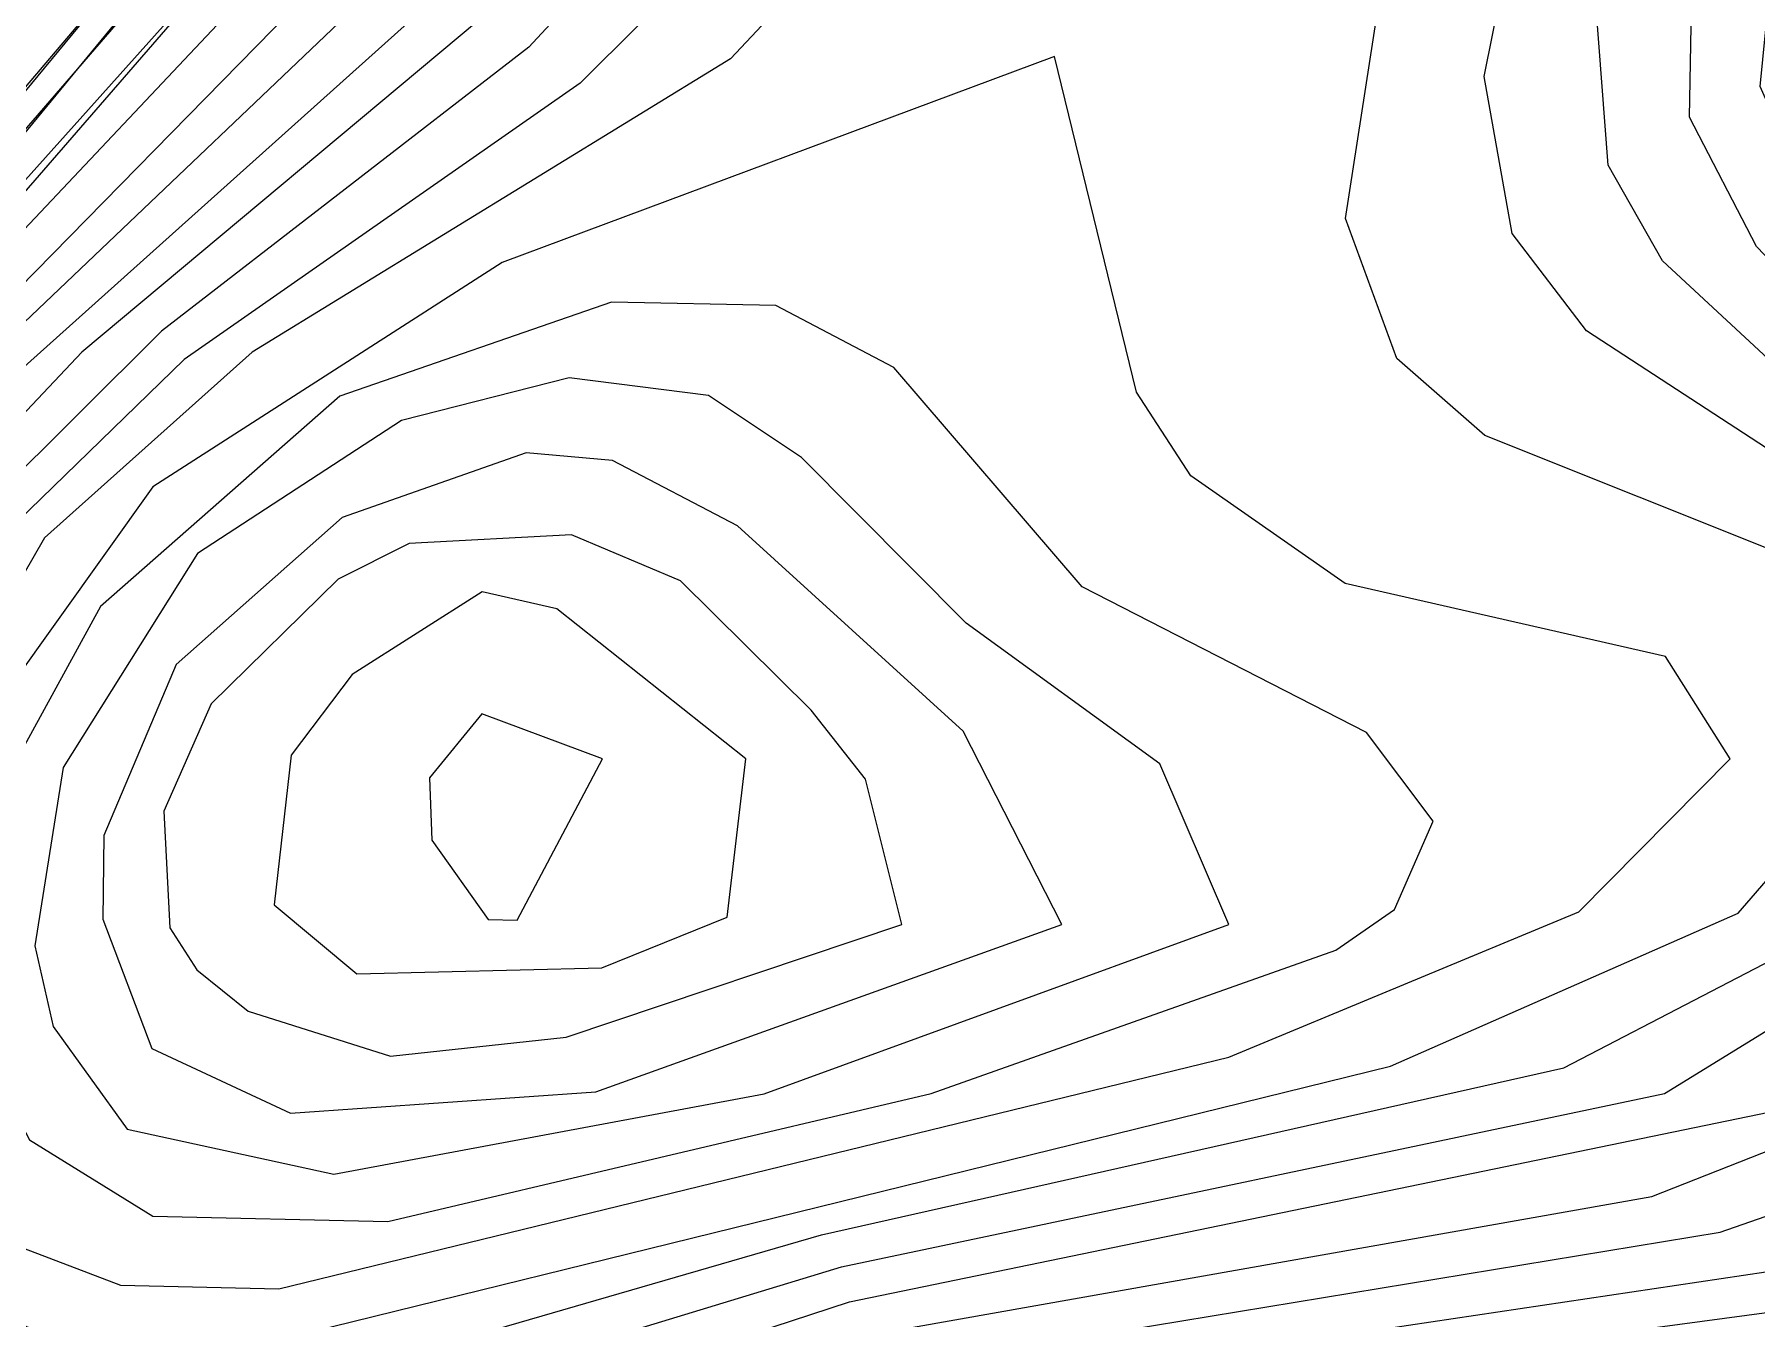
# Model space of a CAD drawing. Extents: x 104.513 to 104.5295, y 28.4567 to 28.4663.
# Drawn here: x 104.515149 to 104.51601, y 28.465207 to 28.465849 of the extents above; entities that cross this region are included whole.
import ezdxf

# ---------------------------------------------------------------- set-up
doc = ezdxf.new("R2010")
doc.units = 0
doc.header["$MEASUREMENT"] = 0
for name, color, linetype in [('Contour_Line_Intermediate', 7, 'Continuous'), ('Contour_Line_Major', 7, 'Continuous'), ('Contour_Line_Minor', 7, 'Continuous'), ('Iso-height_Area', 7, 'Continuous')]:
    doc.layers.add(name, color=color, linetype=linetype)

msp = doc.modelspace()

# ---------------------------------------------------------------- linework, layer by layer
at = {"layer": 'Contour_Line_Intermediate', "color": 0}
for points in [[(104.51611064, 28.46548676, 485), (104.51609384, 28.46556968, 485), (104.51604829, 28.46562031, 485), (104.51592496, 28.46570071, 485), (104.51588778, 28.46574935, 485), (104.51587381, 28.46582787, 485), (104.51590325, 28.46597443, 485), (104.51588626, 28.46604165, 485), (104.51584971, 28.46606805, 485), (104.51581579, 28.46607485, 485), (104.51570971, 28.46607179, 485), (104.51562843, 28.46603007, 485), (104.51542206, 28.46582458, 485), (104.51522419, 28.46568643, 485), (104.51514076, 28.46560547, 485)], [(104.51511477, 28.4651685, 485), (104.5151591, 28.46515522, 485), (104.51524556, 28.46516266, 485), (104.51554267, 28.46524868, 485), (104.51591356, 28.46533229, 485), (104.51606125, 28.46540898, 485), (104.51611064, 28.46548676, 485)]]:
    msp.add_polyline3d(points, dxfattribs=at)
at = {"layer": 'Contour_Line_Major', "color": 0}
for points in [[(104.51624838, 28.46548676, 480), (104.51621057, 28.46561202, 480), (104.51608445, 28.46581735, 480), (104.51608983, 28.4659046, 480), (104.51613572, 28.46605242, 480), (104.51610973, 28.46612754, 480), (104.51606567, 28.46616493, 480), (104.51593272, 28.46621163, 480), (104.5157757, 28.46623628, 480), (104.51563603, 28.46622701, 480), (104.51555201, 28.46618995, 480), (104.51546332, 28.46611067, 480), (104.51532812, 28.46591243, 480), (104.5150819, 28.46566118, 480)], [(104.51566269, 28.46540399, 490), (104.51561345, 28.46550052, 490), (104.51550072, 28.46560333, 490), (104.51543823, 28.46563595, 490), (104.51539503, 28.46563972, 490), (104.51530313, 28.46560738, 490), (104.51522006, 28.46553393, 490), (104.51518404, 28.46544849, 490), (104.51518339, 28.46540661, 490), (104.51520801, 28.46534192, 490), (104.51527717, 28.46530955, 490), (104.51542986, 28.46532024, 490), (104.51566269, 28.46540399, 490)], [(104.51512037, 28.46499858, 480), (104.51521362, 28.46502261, 480), (104.51554573, 28.46516022, 480), (104.51604804, 28.46523528, 480), (104.5161301, 28.46527349, 480), (104.51620928, 28.46534866, 480), (104.51623418, 28.46539603, 480), (104.51624838, 28.46548676, 480)]]:
    msp.add_polyline3d(points, dxfattribs=at)
at = {"layer": 'Contour_Line_Minor', "color": 0}
for points in [[(104.51537118, 28.46631454, 476), (104.51531567, 28.4660984, 476), (104.51526368, 28.46598243, 476), (104.51520581, 28.46589479, 476), (104.51497298, 28.46561288, 476)], [(104.51544075, 28.46631454, 477), (104.51529509, 28.46598295, 477), (104.5149827, 28.46560346, 477)], [(104.51552764, 28.46631454, 478), (104.5154131, 28.466156, 478), (104.51529543, 28.46594467, 478), (104.51500009, 28.46560398, 478)], [(104.51627141, 28.46548676, 479), (104.5162217, 28.46563386, 479), (104.51612911, 28.46578022, 479), (104.51611178, 28.46583318, 479), (104.51611861, 28.46590347, 479), (104.51617304, 28.46606778, 479), (104.51615458, 28.4661375, 479), (104.51608683, 28.46618942, 479), (104.51587647, 28.46626418, 479), (104.51572031, 28.46629107, 479), (104.5156326, 28.4662811, 479), (104.51555139, 28.46624557, 479), (104.51547876, 28.46618278, 479), (104.51530972, 28.46592721, 479), (104.5150749, 28.46567805, 479)], [(104.51622535, 28.46548676, 481), (104.51619993, 28.46558908, 481), (104.51604649, 28.46581603, 481), (104.51605005, 28.46589545, 481), (104.51608975, 28.46602536, 481), (104.51608946, 28.46606678, 481), (104.51605588, 28.46612668, 481), (104.51598839, 28.46616645, 481), (104.51584334, 28.46619991, 481), (104.51571911, 28.46620439, 481), (104.51562778, 28.46618731, 481), (104.51552052, 28.46612811, 481), (104.51534694, 28.46589828, 481), (104.51513387, 28.4656951, 481)], [(104.51620054, 28.46548676, 482), (104.51618235, 28.46557238, 482), (104.51613163, 28.46565665, 482), (104.51603795, 28.46576386, 482), (104.5160118, 28.465823, 482), (104.51602003, 28.46590735, 482), (104.5160519, 28.46601063, 482), (104.51604795, 28.46606976, 482), (104.51603306, 28.46609197, 482), (104.51595931, 28.46614649, 482), (104.51590439, 28.46616221, 482), (104.51579129, 28.46617706, 482), (104.5156619, 28.46616594, 482), (104.5155505, 28.46610692, 482), (104.51536787, 28.46588359, 482), (104.5151427, 28.46568149, 482)], [(104.5161726, 28.46548676, 483), (104.51615929, 28.46556455, 483), (104.51613007, 28.46561772, 483), (104.51600983, 28.46574294, 483), (104.51597637, 28.46580754, 483), (104.51597786, 28.4658896, 483), (104.51600527, 28.46602474, 483), (104.51598219, 28.4660846, 483), (104.51586198, 28.46614108, 483), (104.51571391, 28.46614701, 483), (104.51555648, 28.46607513, 483), (104.51538135, 28.46586437, 483), (104.51517301, 28.46569008, 483), (104.51510666, 28.46561989, 483)], [(104.51614465, 28.46548676, 484), (104.51613624, 28.46555673, 484), (104.51611634, 28.46559344, 484), (104.51596292, 28.46573575, 484), (104.51593578, 28.46578352, 484), (104.51592961, 28.4658644, 484), (104.51596526, 28.46599922, 484), (104.51595109, 28.46604848, 484), (104.51590697, 28.46608675, 484), (104.51583828, 28.46610816, 484), (104.51571314, 28.46610781, 484), (104.51559385, 28.46605579, 484), (104.51539628, 28.46584258, 484), (104.51521279, 28.46570065, 484), (104.51512928, 28.46561759, 484)], [(104.51606758, 28.46548676, 486), (104.51605689, 28.465558, 486), (104.51602846, 28.46558677, 486), (104.51587419, 28.46564842, 486), (104.51583008, 28.46568698, 486), (104.51580448, 28.46575685, 486), (104.51583244, 28.46593794, 486), (104.51583228, 28.46597609, 486), (104.51581676, 28.46600134, 486), (104.51579031, 28.46601586, 486), (104.51570673, 28.46601228, 486), (104.51563854, 28.46598749, 486), (104.51549712, 28.46583684, 486), (104.51525808, 28.46569009, 486), (104.51515437, 28.46559732, 486), (104.51509091, 28.46548696, 486), (104.51506669, 28.46539253, 486), (104.51506857, 28.4653113, 486), (104.51511283, 28.46521713, 486), (104.51517203, 28.46519118, 486), (104.51525567, 28.4651925, 486), (104.51582704, 28.46533314, 486), (104.5160007, 28.46540963, 486), (104.51606758, 28.46548676, 486)], [(104.51599673, 28.46548676, 487), (104.51596443, 28.46553799, 487), (104.51580433, 28.46557448, 487), (104.5157272, 28.46562818, 487), (104.51569996, 28.46567008, 487), (104.51565899, 28.46583789, 487), (104.51538302, 28.46573486, 487), (104.51520839, 28.46562268, 487), (104.51511369, 28.46549009, 487), (104.51509213, 28.46536175, 487), (104.51510918, 28.46528825, 487), (104.51514024, 28.46524337, 487), (104.51519222, 28.46522355, 487), (104.51527138, 28.46522173, 487), (104.51574614, 28.46533756, 487), (104.51592109, 28.46541029, 487), (104.51599673, 28.46548676, 487)], [(104.51584838, 28.46545557, 488), (104.51581494, 28.46549992, 488), (104.51567294, 28.46557269, 488), (104.51557872, 28.46568251, 488), (104.51551977, 28.46571347, 488), (104.51543775, 28.46571502, 488), (104.51530198, 28.46566803, 488), (104.51518231, 28.46556289, 488), (104.51512489, 28.46545814, 488), (104.51512424, 28.4653392, 488), (104.51514685, 28.46529623, 488), (104.51520837, 28.46525811, 488), (104.51532583, 28.46525547, 488), (104.5155975, 28.46531935, 488), (104.51579967, 28.46539114, 488), (104.51582895, 28.46541149, 488), (104.51584838, 28.46545557, 488)], [(104.51574623, 28.46540399, 489), (104.51571167, 28.46548427, 489), (104.51561485, 28.46555454, 489), (104.51553257, 28.46563747, 489), (104.51548609, 28.46566836, 489), (104.51541653, 28.46567722, 489), (104.51533273, 28.46565594, 489), (104.51523083, 28.4655894, 489), (104.51516361, 28.46548238, 489), (104.51514942, 28.46539328, 489), (104.51515866, 28.46535284, 489), (104.51519569, 28.46530165, 489), (104.51529894, 28.4652791, 489), (104.51551397, 28.46531928, 489), (104.51574623, 28.46540399, 489)], [(104.51558269, 28.46540399, 491), (104.51556454, 28.46547663, 491), (104.51553748, 28.46551103, 491), (104.51547215, 28.46557573, 491), (104.51541762, 28.46559876, 491), (104.51533651, 28.46559436, 491), (104.51530111, 28.4655766, 491), (104.51523756, 28.46551433, 491), (104.51521394, 28.46546067, 491), (104.51521688, 28.46540232, 491), (104.51523049, 28.4653812, 491), (104.51525615, 28.46536061, 491), (104.51532719, 28.46533803, 491), (104.51541509, 28.46534755, 491), (104.51558269, 28.46540399, 491)], [(104.51550486, 28.46548676, 492), (104.51541037, 28.46556174, 492), (104.51537311, 28.46557034, 492), (104.51530803, 28.46552894, 492), (104.51527753, 28.46548856, 492), (104.51526904, 28.46541368, 492), (104.51531034, 28.46537921, 492), (104.51543287, 28.46538227, 492), (104.51549546, 28.46540754, 492), (104.51550486, 28.46548676, 492)], [(104.51543312, 28.46548676, 493), (104.51537285, 28.46550922, 493), (104.51534674, 28.46547718, 493), (104.51534794, 28.46544605, 493), (104.51537606, 28.4654064, 493), (104.51539057, 28.46540615, 493), (104.51543312, 28.46548676, 493)], [(104.51508418, 28.4650985, 483), (104.51521177, 28.46510225, 483), (104.51555656, 28.46521521, 483), (104.51601601, 28.46531013, 483), (104.51607316, 28.46534086, 483), (104.51614238, 28.46540397, 483), (104.5161726, 28.46548676, 483)], [(104.51510445, 28.46496768, 479), (104.51521613, 28.464995, 479), (104.5154163, 28.46509162, 479), (104.51559325, 28.46515319, 479), (104.51609686, 28.46522098, 479), (104.51616379, 28.46525173, 479), (104.51622953, 28.46532111, 479), (104.51626441, 28.46540649, 479), (104.51627141, 28.46548676, 479)], [(104.51513412, 28.46503032, 481), (104.51522154, 28.46505173, 481), (104.51553856, 28.4651754, 481), (104.51599181, 28.46525003, 481), (104.51608323, 28.46528185, 481), (104.51616059, 28.46533708, 481), (104.51621172, 28.46540364, 481), (104.51622535, 28.46548676, 481)], [(104.51513815, 28.46512605, 484), (104.5152263, 28.46513336, 484), (104.51555267, 28.46523267, 484), (104.51596391, 28.46531936, 484), (104.51609764, 28.4654018, 484), (104.51614465, 28.46548676, 484)], [(104.51514661, 28.46506179, 482), (104.51521665, 28.46507523, 482), (104.51554714, 28.46519518, 482), (104.51595761, 28.46526796, 482), (104.51609583, 28.4653224, 482), (104.51617156, 28.46540395, 482), (104.51620054, 28.46548676, 482)]]:
    msp.add_polyline3d(points, dxfattribs=at)
at = {"layer": 'Iso-height_Area', "color": 0}
for points in [[(104.51624536, 28.46517041, 476), (104.51630142, 28.46523677, 476), (104.51633244, 28.46531757, 476), (104.51634646, 28.46540399, 476), (104.51634646, 28.46540399, 476), (104.51631537, 28.46555894, 476), (104.51621269, 28.4657822, 476), (104.51620142, 28.4658367, 476), (104.51621069, 28.46590135, 476), (104.51630335, 28.46609511, 476), (104.51630052, 28.46615813, 476), (104.5162683, 28.46620637, 476), (104.5161757, 28.46628475, 476), (104.51610017, 28.4663116, 476), (104.51541243, 28.4663133, 476), (104.51538109, 28.46630378, 476), (104.51536626, 28.46628125, 476), (104.51531567, 28.4660984, 476), (104.51526368, 28.46598243, 476), (104.51520581, 28.46589479, 476), (104.51500421, 28.46565749, 476)], [(104.51620643, 28.46519923, 477), (104.5162836, 28.46527828, 477), (104.51630456, 28.46531694, 477), (104.51632141, 28.46540399, 477), (104.51632141, 28.46540399, 477), (104.5162931, 28.46556946, 477), (104.51617597, 28.46582116, 477), (104.51618539, 28.46590561, 477), (104.51625278, 28.46606555, 477), (104.51625736, 28.46610986, 477), (104.51623541, 28.46617383, 477), (104.51608879, 28.46627659, 477), (104.51599645, 28.46631108, 477), (104.51549007, 28.4663108, 477), (104.51545063, 28.46629878, 477), (104.5154257, 28.46627074, 477), (104.51527604, 28.46595377, 477), (104.51505155, 28.46569386, 477)], [(104.51603927, 28.46518121, 478), (104.51617788, 28.46521949, 478), (104.51622206, 28.46524789, 478), (104.51626872, 28.46532163, 478), (104.51629635, 28.46540399, 478), (104.51629635, 28.46540399, 478), (104.51629244, 28.46548627, 478), (104.51626836, 28.46557515, 478), (104.51614823, 28.46581084, 478), (104.51615079, 28.46589364, 478), (104.51621552, 28.46606146, 478), (104.51621313, 28.4661179, 478), (104.51619094, 28.46615972, 478), (104.51610623, 28.46621677, 478), (104.51589942, 28.46630656, 478), (104.51556913, 28.46630687, 478), (104.51552329, 28.46629092, 478), (104.51546322, 28.46623155, 478), (104.51529543, 28.46594467, 478), (104.51506134, 28.46568326, 478)], [(104.51510445, 28.46496768, 479), (104.51521613, 28.464995, 479), (104.5154163, 28.46509162, 479), (104.51559325, 28.46515319, 479), (104.51609686, 28.46522098, 479), (104.51616379, 28.46525173, 479), (104.51622953, 28.46532111, 479), (104.51626441, 28.46540649, 479), (104.51627141, 28.46548676, 479), (104.51627141, 28.46548676, 479), (104.5162217, 28.46563386, 479), (104.51612911, 28.46578022, 479), (104.51611178, 28.46583318, 479), (104.51611861, 28.46590347, 479), (104.51617304, 28.46606778, 479), (104.51615458, 28.4661375, 479), (104.51608683, 28.46618942, 479), (104.51587647, 28.46626418, 479), (104.51572031, 28.46629107, 479), (104.5156326, 28.4662811, 479), (104.51555139, 28.46624557, 479), (104.51547876, 28.46618278, 479), (104.51530972, 28.46592721, 479), (104.5150749, 28.46567805, 479)], [(104.51512037, 28.46499858, 480), (104.51521362, 28.46502261, 480), (104.51554573, 28.46516022, 480), (104.51604804, 28.46523528, 480), (104.5161301, 28.46527349, 480), (104.51620928, 28.46534866, 480), (104.51623418, 28.46539603, 480), (104.51624838, 28.46548676, 480), (104.51624838, 28.46548676, 480), (104.51621057, 28.46561202, 480), (104.51608445, 28.46581735, 480), (104.51608983, 28.4659046, 480), (104.51613572, 28.46605242, 480), (104.51610973, 28.46612754, 480), (104.51606567, 28.46616493, 480), (104.51593272, 28.46621163, 480), (104.5157757, 28.46623628, 480), (104.51563603, 28.46622701, 480), (104.51555201, 28.46618995, 480), (104.51546332, 28.46611067, 480), (104.51532812, 28.46591243, 480), (104.5150819, 28.46566118, 480)], [(104.51513412, 28.46503032, 481), (104.51522154, 28.46505173, 481), (104.51553856, 28.4651754, 481), (104.51599181, 28.46525003, 481), (104.51608323, 28.46528185, 481), (104.51616059, 28.46533708, 481), (104.51621172, 28.46540364, 481), (104.51622535, 28.46548676, 481), (104.51622535, 28.46548676, 481), (104.51619993, 28.46558908, 481), (104.51604649, 28.46581603, 481), (104.51605005, 28.46589545, 481), (104.51608975, 28.46602536, 481), (104.51608946, 28.46606678, 481), (104.51605588, 28.46612668, 481), (104.51598839, 28.46616645, 481), (104.51584334, 28.46619991, 481), (104.51571911, 28.46620439, 481), (104.51562778, 28.46618731, 481), (104.51552052, 28.46612811, 481), (104.51534694, 28.46589828, 481), (104.51513387, 28.4656951, 481)], [(104.51514661, 28.46506179, 482), (104.51521665, 28.46507523, 482), (104.51554714, 28.46519518, 482), (104.51595761, 28.46526796, 482), (104.51609583, 28.4653224, 482), (104.51617156, 28.46540395, 482), (104.51620054, 28.46548676, 482), (104.51620054, 28.46548676, 482), (104.51618235, 28.46557238, 482), (104.51613163, 28.46565665, 482), (104.51603795, 28.46576386, 482), (104.5160118, 28.465823, 482), (104.51602003, 28.46590735, 482), (104.5160519, 28.46601063, 482), (104.51604795, 28.46606976, 482), (104.51603306, 28.46609197, 482), (104.51595931, 28.46614649, 482), (104.51590439, 28.46616221, 482), (104.51579129, 28.46617706, 482), (104.5156619, 28.46616594, 482), (104.5155505, 28.46610692, 482), (104.51536787, 28.46588359, 482), (104.5151427, 28.46568149, 482)], [(104.51508418, 28.4650985, 483), (104.51521177, 28.46510225, 483), (104.51555656, 28.46521521, 483), (104.51601601, 28.46531013, 483), (104.51607316, 28.46534086, 483), (104.51614238, 28.46540397, 483), (104.5161726, 28.46548676, 483), (104.5161726, 28.46548676, 483), (104.51615929, 28.46556455, 483), (104.51613007, 28.46561772, 483), (104.51600983, 28.46574294, 483), (104.51597637, 28.46580754, 483), (104.51597786, 28.4658896, 483), (104.51600527, 28.46602474, 483), (104.51598219, 28.4660846, 483), (104.51586198, 28.46614108, 483), (104.51571391, 28.46614701, 483), (104.51555648, 28.46607513, 483), (104.51538135, 28.46586437, 483), (104.51517301, 28.46569008, 483), (104.51510666, 28.46561989, 483)], [(104.51513815, 28.46512605, 484), (104.5152263, 28.46513336, 484), (104.51555267, 28.46523267, 484), (104.51596391, 28.46531936, 484), (104.51609764, 28.4654018, 484), (104.51614465, 28.46548676, 484), (104.51614465, 28.46548676, 484), (104.51613624, 28.46555673, 484), (104.51611634, 28.46559344, 484), (104.51596292, 28.46573575, 484), (104.51593578, 28.46578352, 484), (104.51592961, 28.4658644, 484), (104.51596526, 28.46599922, 484), (104.51595109, 28.46604848, 484), (104.51590697, 28.46608675, 484), (104.51583828, 28.46610816, 484), (104.51571314, 28.46610781, 484), (104.51559385, 28.46605579, 484), (104.51539628, 28.46584258, 484), (104.51521279, 28.46570065, 484), (104.51512928, 28.46561759, 484)], [(104.51511477, 28.4651685, 485), (104.5151591, 28.46515522, 485), (104.51524556, 28.46516266, 485), (104.51554267, 28.46524868, 485), (104.51591356, 28.46533229, 485), (104.51606125, 28.46540898, 485), (104.51611064, 28.46548676, 485), (104.51611064, 28.46548676, 485), (104.51609384, 28.46556968, 485), (104.51604829, 28.46562031, 485), (104.51592496, 28.46570071, 485), (104.51588778, 28.46574935, 485), (104.51587381, 28.46582787, 485), (104.51590325, 28.46597443, 485), (104.51588626, 28.46604165, 485), (104.51584971, 28.46606805, 485), (104.51581579, 28.46607485, 485), (104.51570971, 28.46607179, 485), (104.51562843, 28.46603007, 485), (104.51542206, 28.46582458, 485), (104.51522419, 28.46568643, 485), (104.51514076, 28.46560547, 485)]]:
    msp.add_polyline3d(points, dxfattribs=at)
for points in [[(104.51606758, 28.46548676, 486), (104.51605689, 28.465558, 486), (104.51602846, 28.46558677, 486), (104.51587419, 28.46564842, 486), (104.51583008, 28.46568698, 486), (104.51580448, 28.46575685, 486), (104.51583244, 28.46593794, 486), (104.51583228, 28.46597609, 486), (104.51581676, 28.46600134, 486), (104.51579031, 28.46601586, 486), (104.51570673, 28.46601228, 486), (104.51563854, 28.46598749, 486), (104.51549712, 28.46583684, 486), (104.51525808, 28.46569009, 486), (104.51515437, 28.46559732, 486), (104.51509091, 28.46548696, 486), (104.51506669, 28.46539253, 486), (104.51506857, 28.4653113, 486), (104.51511283, 28.46521713, 486), (104.51517203, 28.46519118, 486), (104.51525567, 28.4651925, 486), (104.51582704, 28.46533314, 486), (104.5160007, 28.46540963, 486), (104.51606758, 28.46548676, 486)], [(104.51599673, 28.46548676, 487), (104.51596443, 28.46553799, 487), (104.51580433, 28.46557448, 487), (104.5157272, 28.46562818, 487), (104.51569996, 28.46567008, 487), (104.51565899, 28.46583789, 487), (104.51538302, 28.46573486, 487), (104.51520839, 28.46562268, 487), (104.51511369, 28.46549009, 487), (104.51509213, 28.46536175, 487), (104.51510918, 28.46528825, 487), (104.51514024, 28.46524337, 487), (104.51519222, 28.46522355, 487), (104.51527138, 28.46522173, 487), (104.51574614, 28.46533756, 487), (104.51592109, 28.46541029, 487), (104.51599673, 28.46548676, 487)], [(104.51584838, 28.46545557, 488), (104.51581494, 28.46549992, 488), (104.51567294, 28.46557269, 488), (104.51557872, 28.46568251, 488), (104.51551977, 28.46571347, 488), (104.51543775, 28.46571502, 488), (104.51530198, 28.46566803, 488), (104.51518231, 28.46556289, 488), (104.51512489, 28.46545814, 488), (104.51512424, 28.4653392, 488), (104.51514685, 28.46529623, 488), (104.51520837, 28.46525811, 488), (104.51532583, 28.46525547, 488), (104.5155975, 28.46531935, 488), (104.51579967, 28.46539114, 488), (104.51582895, 28.46541149, 488), (104.51584838, 28.46545557, 488)], [(104.51574623, 28.46540399, 489), (104.51571167, 28.46548427, 489), (104.51561485, 28.46555454, 489), (104.51553257, 28.46563747, 489), (104.51548609, 28.46566836, 489), (104.51541653, 28.46567722, 489), (104.51533273, 28.46565594, 489), (104.51523083, 28.4655894, 489), (104.51516361, 28.46548238, 489), (104.51514942, 28.46539328, 489), (104.51515866, 28.46535284, 489), (104.51519569, 28.46530165, 489), (104.51529894, 28.4652791, 489), (104.51551397, 28.46531928, 489), (104.51574623, 28.46540399, 489)], [(104.51566269, 28.46540399, 490), (104.51561345, 28.46550052, 490), (104.51550072, 28.46560333, 490), (104.51543823, 28.46563595, 490), (104.51539503, 28.46563972, 490), (104.51530313, 28.46560738, 490), (104.51522006, 28.46553393, 490), (104.51518404, 28.46544849, 490), (104.51518339, 28.46540661, 490), (104.51520801, 28.46534192, 490), (104.51527717, 28.46530955, 490), (104.51542986, 28.46532024, 490), (104.51566269, 28.46540399, 490)], [(104.51558269, 28.46540399, 491), (104.51556454, 28.46547663, 491), (104.51553748, 28.46551103, 491), (104.51547215, 28.46557573, 491), (104.51541762, 28.46559876, 491), (104.51533651, 28.46559436, 491), (104.51530111, 28.4655766, 491), (104.51523756, 28.46551433, 491), (104.51521394, 28.46546067, 491), (104.51521688, 28.46540232, 491), (104.51523049, 28.4653812, 491), (104.51525615, 28.46536061, 491), (104.51532719, 28.46533803, 491), (104.51541509, 28.46534755, 491), (104.51558269, 28.46540399, 491)], [(104.51550486, 28.46548676, 492), (104.51541037, 28.46556174, 492), (104.51537311, 28.46557034, 492), (104.51530803, 28.46552894, 492), (104.51527753, 28.46548856, 492), (104.51526904, 28.46541368, 492), (104.51531034, 28.46537921, 492), (104.51543287, 28.46538227, 492), (104.51549546, 28.46540754, 492), (104.51550486, 28.46548676, 492)], [(104.51543312, 28.46548676, 493), (104.51537285, 28.46550922, 493), (104.51534674, 28.46547718, 493), (104.51534794, 28.46544605, 493), (104.51537606, 28.4654064, 493), (104.51539057, 28.46540615, 493), (104.51543312, 28.46548676, 493)]]:
    msp.add_polyline3d(points, close=True, dxfattribs=at)

doc.saveas('drawing.dxf')
